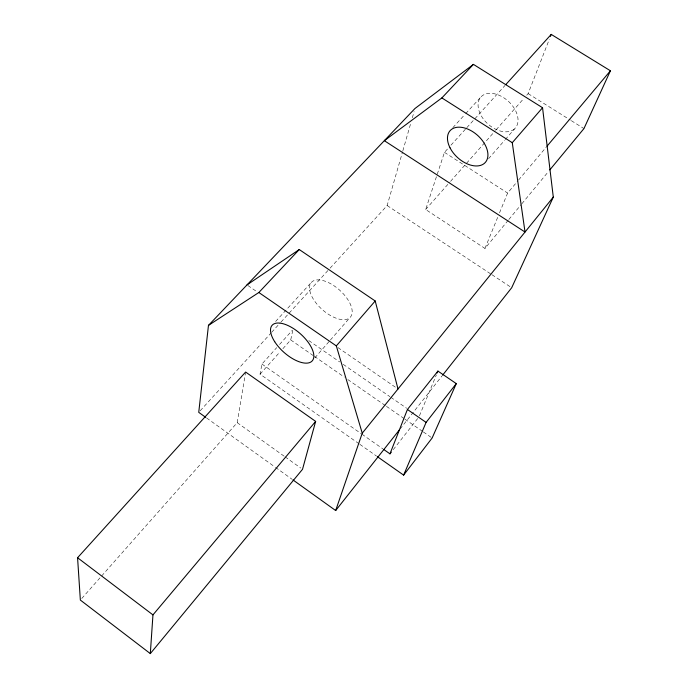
<?xml version="1.0" encoding="UTF-8"?>
<svg xmlns="http://www.w3.org/2000/svg" width="688" height="688" viewBox="0 0 688 688"><rect width="100%" height="100%" fill="white"/><g stroke="black" fill="none" stroke-linecap="round" stroke-linejoin="round"><path stroke-width="0.52" stroke-dasharray="3.44 2.58" d="M101.643 575.985L237.205 422.656L245.444 373.111M358.973 443.726L260.055 374.177L261.93 364.064L276.731 347.621M282.871 348.704L290.714 339.941L292.718 330.636M330.111 268.139L387.138 205.54L402.549 151.85M402.841 150.818L410.839 122.937M412.327 117.777L414.099 111.576M508.165 220.332L484.954 248.428L425.657 209.505L444.465 152.349L448.077 148.367M526.698 95.219L528.126 93.611L549.299 39.336M484.954 248.428L497.906 216.797M499.522 212.841L507.615 193.07L517.961 180.755M419.439 415.819L436.355 374.908M393.269 449.634L417.711 418.485M400.063 429.037L441.885 376.104M508.845 219.498L521.134 204.62M521.822 203.794L548.448 171.561M518.657 179.938L546.255 147.112M314.837 357.863L329.664 340.87M330.378 340.053L350.14 317.392A26.127 13.046 41.7 0 0 329.113 282.906A26.127 13.046 41.7 0 0 313.289 299.048A26.127 13.046 41.7 0 0 350.14 317.392M488.583 158.687L504.596 140.326M505.293 139.526L515.037 128.355A23.186 15.282 42.3 0 0 498.688 95.107A23.186 15.282 42.3 0 0 480.43 114.268A23.186 15.282 42.3 0 0 515.037 128.355M81.769 598.465L100.93 576.785M425.657 209.505L449.849 182.139M450.563 181.34L495.386 130.634M496.1 129.826L523.852 98.436M260.055 374.177L280.016 351.886M279.552 344.482L292.237 330.386M450.958 145.177L466.111 128.441M466.825 127.641L505.061 85.407M200.191 410.762L270.926 333.112M271.648 332.321L280.308 322.81M281.031 322.018L329.389 268.931M275.621 321.468L311.26 282.493M452.85 127.65L465.019 114.346M465.733 113.563L480.766 97.128M528.126 93.611L570.438 120.116M571.341 120.684L583.949 128.579M444.465 152.349L507.615 193.07M387.138 205.54L491.086 274.142M491.98 274.727L511.691 287.739M247.904 285.511L256.727 291.6M337.963 347.595L396.236 387.774M308.809 340.577L339.674 361.922M343.2 364.356L389.933 396.684M390.818 397.286L406.694 408.268M290.714 339.941L313.547 355.782M314.425 356.393L344.292 377.101M347.801 379.544L385.572 405.739M386.45 406.35L404.019 418.528M404.897 419.138L422.458 431.324M423.335 431.935L432.124 438.024M261.93 364.064L361.028 433.552M361.905 434.162L382.949 448.92M359.85 444.345L376.482 456.041M237.205 422.656L284.239 456.247M285.107 456.866L300.785 468.064M206.598 417.977L274.624 466.765M275.492 467.384L292.065 479.269"/><path stroke-width="1.03" d="M150.311 653.6L152.96 614.891L315.646 421.391L245.625 372.053L77.572 557.736L80.35 600.065L150.311 653.6L302.522 469.302L315.646 421.391M442.547 375.261L511.691 287.739L553.298 197.103L542.548 107.724L473.43 64.371L414.993 108.48L208.464 325.39L198.746 412.353L205.721 417.349M292.933 479.897L335.667 510.539L362.241 433.173L553.298 197.103M550.452 36.369L551.226 34.4L610.428 70.778L583.949 128.579L549.807 169.91M383.827 449.539L389.967 453.839L407.425 409.48L437.929 371.09L456.29 383.612L432.124 438.024L403.624 475.116L377.359 456.651M437.138 372.999L437.929 371.09M403.624 475.116L426.096 422.398L456.29 383.612M389.967 453.839L391.291 452.154M335.667 510.539L399.401 429.88M546.943 146.286L610.428 70.778M362.241 433.173L336.32 345.901L375.209 300.983L299.263 249.546L247.018 284.901M473.43 64.371L441.877 97.92L384.334 140.679L525.021 232.037L512.268 142.691L542.548 107.724M505.783 84.607L551.226 34.4M208.464 325.39L258.851 292.503L299.263 249.546M441.877 97.92L512.268 142.691M258.851 292.503L336.32 345.901M407.425 409.48L426.096 422.398M77.572 557.736L152.96 614.891M375.209 300.983L398.008 388.987M274.701 341.704A26.806 12.393 41.6 0 0 312.017 361.105A26.806 12.393 41.6 0 0 289.82 326.43A26.806 12.393 41.6 0 0 274.701 341.704M450.047 147.86A23.719 14.947 42.2 0 0 485.1 162.678A23.719 14.947 42.2 0 0 467.943 129.155A23.719 14.947 42.2 0 0 450.047 147.86"/></g></svg>
